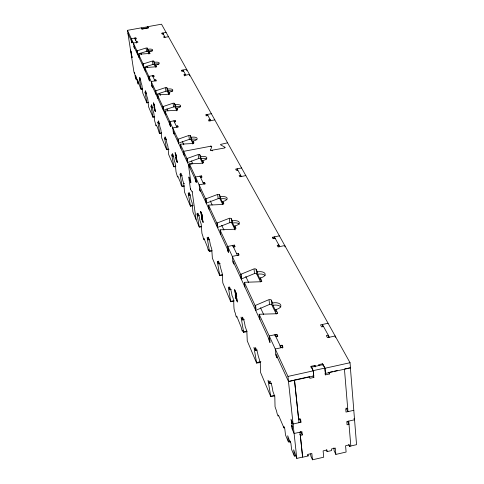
<?xml version="1.0" encoding="UTF-8"?>
<svg xmlns="http://www.w3.org/2000/svg" width="484" height="484" viewBox="0 0 484 484"><rect width="100%" height="100%" fill="white"/><g stroke="black" fill="none" stroke-linecap="round" stroke-linejoin="round"><path stroke-width="0.73" d="M191.464 160.966L192.729 163.659L188.391 164.512L190.865 182.184C191.041 185.923 188.657 173.901 188.839 177.646L190.303 188.094C190.055 190.254 192.62 190.75 192.366 192.91L196.074 219.488M227.571 142.816L220.71 144.389A1.452 0.593 -7.3 0 0 220.752 144.922L224.854 147.166L224.903 147.705A1.458 0.593 -7.3 0 1 224.195 148.074L211.078 150.391A1.464 0.599 -7.5 0 1 210.601 149.937L211.774 146.664L211.03 146.168L183.575 151.353L184.144 155.31M224.903 147.705L224.981 147.281M156.084 66.592L156.205 66.502A1.198 0.411 -8.3 0 0 156.296 66.248L155.715 65.068A4.271 1.452 -8.3 0 0 158.897 63.815A4.253 1.446 -8.3 0 0 158.141 62.309A4.271 1.452 -8.3 0 0 154.378 62.345L153.803 61.184A1.186 0.399 -8.3 0 0 153.507 61.008L153.325 60.972A1.216 0.411 -8.3 0 0 152.43 61.014L143.373 63.864A1.24 0.417 -8.5 0 1 143.04 63.942L138.539 54.244A1.18 0.393 -8.5 0 1 138.878 54.196L148.769 53.524L148.83 53.948M276.285 314.037L271.839 304.95A1.833 0.968 -6.3 0 0 271.294 304.509L270.992 304.406A1.888 0.998 -6.3 0 0 269.57 304.406L256.169 310.159A1.888 0.998 -6.8 0 1 255.661 310.311L255.074 305.495L244.341 282.36A1.815 0.926 -7.1 0 1 244.862 282.287L260.295 281.767A1.785 0.907 -6.6 0 0 261.427 281.24L261.584 281.059A1.785 0.907 -6.6 0 0 261.638 280.52L260.35 277.913A6.353 3.206 -6.6 0 0 264.808 275.499A6.31 3.188 -6.6 0 0 263.145 272.177A6.34 3.2 -6.6 0 0 257.397 271.905L256.151 269.358A1.754 0.877 -6.7 0 0 255.637 268.959L255.346 268.868A1.803 0.901 -6.7 0 0 253.997 268.88L241.105 274.192A1.821 0.914 -7.2 0 1 240.621 274.331L241.207 278.984A1.815 0.92 -7.2 0 0 241.691 278.844L254.56 273.521A1.797 0.907 -6.7 0 1 255.909 273.508L256.199 273.599A1.748 0.883 -6.7 0 1 256.708 274.004M255.074 305.495A1.888 0.992 -6.8 0 0 255.576 305.344L269.013 299.608A1.894 0.992 -6.3 0 1 270.435 299.608L270.738 299.705A1.839 0.962 -6.3 0 1 271.282 300.147L272.655 302.942L272.934 305.35L276.183 311.974L275.904 309.542L277.314 312.416A1.875 0.998 -6.2 0 1 277.272 313.003L277.108 313.209A1.924 1.028 -6.2 0 1 275.934 313.771L259.575 314.255A1.948 1.041 -6.7 0 0 259.164 314.316L259.757 319.18A1.942 1.047 -6.7 0 1 260.168 319.113M235.121 229.852L231.8 223.057A1.609 0.75 -7.3 0 0 231.346 222.719L231.086 222.646A1.658 0.768 -7.3 0 0 229.846 222.664L217.879 227.329A1.658 0.774 -7.6 0 1 217.431 227.45L216.844 223.076L208.531 205.149A1.597 0.72 -7.8 0 1 208.991 205.089L222.525 204.478A1.615 0.726 -7.4 0 0 223.541 204.054L223.687 203.903A1.573 0.708 -7.4 0 0 223.759 203.48L222.761 201.453A5.566 2.487 -7.4 0 0 227.044 198.01A5.572 2.487 -7.4 0 0 226.185 197.2A5.608 2.505 -7.4 0 0 220.462 196.764L219.482 194.78A1.591 0.708 -7.5 0 0 219.052 194.471L218.804 194.405A1.591 0.708 -7.5 0 0 217.618 194.435L206.063 198.779A1.591 0.708 -7.8 0 1 205.627 198.894L189.407 163.925A1.482 0.623 -8 0 1 189.837 163.87L202.373 163.223A1.458 0.611 -7.8 0 0 203.322 162.842L203.462 162.721A1.458 0.611 -7.8 0 0 203.54 162.352L202.681 160.603L202.953 162.618L200.969 158.564L200.691 156.556L199.85 154.844A1.476 0.611 -7.8 0 0 199.456 154.577M216.844 223.076A1.658 0.768 -7.6 0 0 217.292 222.955L229.283 218.302A1.664 0.768 -7.3 0 1 230.523 218.284L230.789 218.357A1.615 0.744 -7.3 0 1 231.243 218.695L232.302 220.849L232.58 223.039L235.085 228.145L234.8 225.943L235.889 228.152A1.64 0.768 -7.2 0 1 235.823 228.605L235.672 228.769A1.688 0.793 -7.2 0 1 234.619 229.222L220.48 229.809A1.633 0.768 -7.6 0 0 220.117 229.852L220.583 234.286A1.682 0.799 -7.6 0 1 220.946 234.232M222.67 204.393L220.038 199.009A1.591 0.708 -7.5 0 0 219.609 198.694L219.361 198.634A1.591 0.708 -7.5 0 0 218.175 198.658L206.644 203.02A1.591 0.708 -7.8 0 1 206.208 203.135L205.627 198.894M202.554 163.241L200.4 158.837A1.434 0.593 -7.8 0 0 200.013 158.571L199.783 158.516A1.476 0.611 -7.8 0 0 198.682 158.546L187.877 162.424A1.476 0.611 -8.1 0 1 187.477 162.533L186.909 158.528L180.381 144.214A1.404 0.563 -8.2 0 1 180.689 144.178L192.747 143.524A1.404 0.563 -7.9 0 0 193.667 143.161L193.8 143.046A1.404 0.563 -7.9 0 0 193.884 142.707L193.086 141.08A5.009 2.003 -7.9 0 0 196.74 139.459A4.985 1.99 -7.9 0 0 195.705 137.383A5.009 2.003 -7.9 0 0 191.24 137.329L190.46 135.738A1.385 0.551 -8 0 0 190.091 135.49L189.867 135.441A1.428 0.569 -8 0 0 188.814 135.478L178.342 139.126A1.428 0.569 -8.2 0 1 177.955 139.223L164.862 110.999A1.373 0.514 -8.3 0 1 165.153 110.957L176.503 110.279A1.313 0.496 -8.1 0 0 177.374 109.959L177.501 109.856A1.313 0.496 -8.1 0 0 177.586 109.553L176.884 108.132A4.665 1.742 -8.1 0 0 179.994 105.058A4.701 1.754 -8.1 0 0 175.268 104.84L174.585 103.449A1.337 0.496 -8.1 0 0 174.246 103.231L174.04 103.189A1.337 0.496 -8.1 0 0 173.054 103.231L163.193 106.522A1.337 0.496 -8.3 0 1 162.824 106.613L157.415 94.943A1.295 0.472 -8.4 0 1 157.79 94.894L168.656 94.223L168.722 94.676M186.909 158.528A1.476 0.611 -8.1 0 0 187.308 158.425L198.131 154.553A1.476 0.611 -7.8 0 1 199.233 154.523L199.462 154.577M192.868 143.439L190.998 139.616A1.385 0.557 -8 0 0 190.629 139.368L190.412 139.313A1.428 0.569 -8 0 0 189.353 139.35L178.905 143.01A1.422 0.569 -8.2 0 1 178.517 143.107L177.955 139.223M176.914 110.812L175.111 107.121A1.301 0.484 -8.1 0 0 174.778 106.91L174.573 106.867A1.337 0.502 -8.1 0 0 173.587 106.903L163.737 110.201A1.331 0.502 -8.3 0 1 163.374 110.291L162.824 106.613M168.989 94.598L167.428 91.403A1.252 0.454 -8.2 0 0 167.107 91.204L166.907 91.167A1.289 0.466 -8.2 0 0 165.958 91.204L156.405 94.338A1.289 0.466 -8.4 0 1 156.054 94.422L155.515 90.841L144.722 67.585A1.216 0.417 -8.5 0 1 145.079 67.536L155.285 66.865M155.515 90.841A1.289 0.466 -8.4 0 0 155.866 90.756L165.431 87.628A1.289 0.466 -8.2 0 1 166.387 87.592L166.587 87.628A1.258 0.454 -8.2 0 1 166.907 87.828L169.321 94.011L169.061 92.208A4.544 1.64 -8.2 0 0 172.413 90.829A4.513 1.633 -8.2 0 0 171.56 89.129A4.537 1.64 -8.2 0 0 167.549 89.135M155.558 67.137L154.311 64.584A1.216 0.417 -8.3 0 0 154.015 64.408L153.833 64.378A1.216 0.417 -8.3 0 0 152.938 64.42L143.893 67.276A1.24 0.423 -8.5 0 1 143.56 67.355L143.04 63.942M319.216 365.771L318.641 364.652L322.616 363.78L324.945 368.264L325.442 373.424L350.483 367.882L350.041 362.722L161.511 24.2L147.711 26.687L148.376 27.957L143.984 28.393L144.153 28.719L141.945 29.119L141.304 27.836L127.449 30.335L136.948 50.82A1.18 0.387 -8.5 0 0 137.274 50.747L146.083 48.025A1.18 0.387 -8.4 0 1 146.948 47.983L147.13 48.013A1.149 0.375 -8.4 0 1 147.414 48.182L149.459 53.506A4.144 1.373 -8.3 0 0 150.125 53.367M149.084 53.893L147.916 51.498A1.149 0.381 -8.4 0 0 147.626 51.334L147.451 51.298A1.18 0.387 -8.4 0 0 146.585 51.34L137.789 54.069A1.18 0.393 -8.5 0 1 137.468 54.148L136.948 50.82M310.625 453.968L310.843 456.073L312.476 459.8L323.717 457.211L323.112 450.894L326.972 450.005L327.117 451.59L331.588 450.562L331.443 448.983L335.291 448.093L335.866 454.416L346.114 452.05L345.576 445.734L349.418 444.85L349.551 446.436L350.827 446.139L348.74 421.098M289.819 441.596L288.404 441.916L287.708 435.691L290.067 442.418L289.892 440.857L290.908 443.271L291.604 449.533L294.357 456.085L295.797 455.759M294.357 456.085L293.667 449.793L296.801 458.409L302.621 457.071L299.989 432.164M350.803 446L356.551 444.675L350.386 367.707L345.092 368.881M312.476 459.8L311.835 453.484L307.969 454.367L308.133 455.952L302.645 457.217L300.334 435.406L299.802 434.178M300.334 435.406L302.294 434.959L301.956 431.728L294.109 433.495L292.003 428.624L291.652 425.394L292.179 426.604M347.687 408.357L345.733 408.792L346.012 412.065L353.798 410.305M308.955 376.8L294.478 380L298.646 419.416L300.618 418.975L300.963 422.242L293.08 424.02L290.975 419.174L291.852 423.633M329.32 372.293L329.471 373.987L325.49 374.87L324.867 368.076L323.112 364.621L311.484 367.181L313.184 370.653L313.844 377.447L309.851 378.337L309.681 376.637M274.839 395.767C269.86 397.424 268.85 396.154 274.573 395.331M311.158 367.804L311.006 366.334L314.993 365.456L315.556 366.576M313.184 370.653L324.867 368.076M268.844 338.879L269.987 342.587L269.207 335.963L287.968 376.419L313.263 370.841L313.789 376.001L288.549 381.586L275.838 354.04M324.945 368.264L350.041 362.722M270.707 396.19L268.003 380.212L269.636 383.703L271.457 383.298M330.04 372.135L332.913 371.5M334.353 371.18L337.227 370.544M293.824 380.218L288.47 381.404L296.801 458.409M280.248 347.058L280.085 345.624L282.021 345.201L283.025 347.318L275.251 349.006L276.037 355.71L277.005 355.498M260.537 362.304C254.154 364.022 256.236 362.214 260.906 361.748M275.904 336.779L277.816 336.362L276.842 334.317L269.201 335.963L259.164 314.316M323.5 326.494L321.606 326.9L320.511 324.891L328.061 323.258M269.043 340.53L269.993 340.325M256.574 362.691L253.955 347.306L255.443 350.483L257.403 350.059M246.773 331.673C241.752 333.095 243.192 331.455 247.052 331.147M243.585 331.897L241.038 317.062L242.405 319.966L244.293 319.561M234.123 301.078C229.67 302.482 229.428 301.175 234.032 300.655M230.705 301.357L228.267 287.024L229.489 289.716L231.298 289.341M222.289 275.124C218.81 276.267 218.786 274.991 222.253 274.7M227.553 249.393L227.752 250.887L228.587 250.718M236.64 253.725L238.34 253.374L239.102 254.983L232.296 256.387L233.082 262.461L233.832 264.089L233.639 262.57M219.688 275.239L217.316 261.378L218.441 263.865L220.19 263.502M233.082 262.461L233.929 262.28M211.98 250.9L209.53 251.402L207.134 237.644L208.199 239.882L209.324 239.653M233.457 246.991L235.133 246.646L234.389 245.079L227.686 246.459L228.472 252.46L227.752 250.887M272.909 238.709L272.74 237.208L279.383 235.847M209.463 250.996L211.938 250.488M275.245 238.406L273.581 238.745L272.74 237.208M201.659 226.651C198.954 227.637 197.998 226.657 201.38 226.3M199.233 226.736L196.988 213.771L197.956 215.894L199.396 215.604M192.753 205.736L190.466 206.19L188.216 193.237L189.117 195.203L190.508 194.925M190.406 205.809L193.177 205.252M200.551 177.386L202.046 177.09L201.459 175.861L195.488 177.035L196.256 182.516L195.494 179.909M241.57 167.954L235.647 169.122L236.307 170.332L237.795 170.041M190.466 206.19L184.513 192.075L183.769 183.509L184.452 183.376M195.687 181.276L196.431 181.131M184.222 186.207C181.669 187.102 181.494 185.983 184.162 185.838M203.056 182.686L204.569 182.389L205.168 183.648L199.112 184.846L199.886 190.387L200.473 191.664L200.279 190.285M245.83 175.601L239.828 176.787L239.15 175.547L240.645 175.25L240.814 176.63M199.886 190.387L200.636 190.236M175.831 166.484C173.363 167.337 173.193 166.254 175.771 166.121M182.153 186.237L180.018 174.028L180.859 175.867L182.208 175.601M169.013 149.254C166.792 150.082 165.334 149.332 168.48 148.987M173.829 166.502L171.747 154.668L172.528 156.374L173.835 156.12M176.321 126.13L177.682 125.87L178.166 126.887L172.715 127.927L173.453 133.015L174.137 132.882M166.593 149.356L164.566 137.849L165.298 139.446L166.569 139.204M160.761 133.39L159.847 133.566L157.808 122.022L158.498 123.523L159.726 123.287M174.3 121.847L175.65 121.593L175.172 120.595L169.787 121.623L170.525 126.657L169.884 124.4M206.178 115.978L206.015 114.72L211.357 113.698M207.884 115.446L206.547 115.7L206.015 114.72M170.066 125.652L170.737 125.525M209.009 121.181L208.84 119.911L210.189 119.651L210.358 120.921M214.793 119.875L209.384 120.909L208.84 119.911M159.793 133.221L161.626 132.87M154.723 116.85L152.944 117.188L150.954 105.972L151.601 107.369L152.793 107.145M152.883 116.85L154.662 116.511M142.042 89.183C140.366 89.649 141.497 88.554 142.55 88.76M154.529 80.035L155.769 79.806L156.169 80.64L151.208 81.566C152.115 82.722 150.754 87.253 152.932 86.993M147.771 102.711L146.906 102.874L144.982 91.918L145.575 93.261L146.446 93.097M146.852 102.547L148.582 102.227M152.865 76.508L154.093 76.278L153.7 75.456L148.8 76.369L149.508 81.016L148.951 79.031M181.984 71.644L181.784 70.253L186.655 69.351L186.848 70.743M131.466 56.138L133.965 72.176L134.552 73.562L134.389 72.533L134.709 73.29L135.351 77.404L136.216 79.461L137.523 79.219M183.448 70.833L182.226 71.063L181.784 70.253M141.147 89.02L139.313 78.65L139.876 79.92L140.723 79.763M149.126 80.193L149.737 80.078M184.313 75.94L184.12 74.536L185.348 74.306M131.521 41.255L131.69 42.338L132.247 42.235M164.699 36.615L163.574 36.82L163.949 37.51L168.468 36.693M135.03 38.787L136.161 38.581L135.829 37.891L131.333 38.708L132.011 43.028L131.69 42.338M166.085 32.416L161.614 33.227L161.989 33.904L163.108 33.705M211.677 146.404L211.296 146.216A1.464 0.593 -7.6 0 0 210.377 146.168M165.08 37.304L162.733 33.027L162.945 34.467M185.802 75.129L183.006 70.029L183.164 71.19M210.74 120.655L207.346 114.466L207.515 115.724M241.328 176.491L237.13 168.831L237.299 170.199M279.734 246.592L274.404 236.87L274.573 238.37M329.386 337.239L322.398 324.48L322.556 326.137M184.12 74.536L184.567 75.359L189.492 74.445L189.686 75.855M353.949 418.581L354.56 419.785L346.804 421.546L347.076 424.777L349.012 424.335L347.506 421.334M328.588 372.256L329.471 373.987M346.139 408.054L347.96 411.624L344.433 369.026M324.903 373.715L325.49 374.87M311.006 366.334L313.263 370.841M147.977 49.271A4.126 1.361 -8.3 0 1 152.635 49.816A4.126 1.361 -8.3 0 1 149.229 51.824L149.756 52.944A1.162 0.387 -8.4 0 1 149.665 53.18L149.544 53.264A1.162 0.387 -8.4 0 1 148.794 53.512M169.061 92.208L169.715 93.539A1.27 0.466 -8.2 0 1 169.624 93.823L169.497 93.926A1.27 0.466 -8.2 0 1 168.68 94.211M348.649 444.602L349.551 446.436M154.378 62.339L154.632 64.045L155.969 66.786L155.715 65.068M175.268 104.84L175.535 106.686L177.15 109.983L176.884 108.132M191.24 137.329L191.513 139.271L193.358 143.04L193.086 141.08M220.462 196.764L220.74 198.888L223.039 203.582L222.761 201.453M257.397 271.905L257.676 274.234L260.634 280.26L260.35 277.913M312.997 375.705L313.844 377.447M256.708 274.004L260.58 281.924M134.703 38.097L136.76 42.447M152.472 75.685L154.928 80.87M173.829 120.855L176.805 127.147M199.971 176.152L203.655 183.95M237.402 255.334L232.719 245.424L232.846 246.429M281.083 347.736L274.936 334.728L275.063 335.836M135.218 39.174L135.726 40.263M335.866 454.416L334.129 450.719L333.875 447.918M140.796 53.222L141.437 54.577M146.864 66.126L147.505 67.482M159.653 93.321L160.603 95.342M166.938 108.815L167.887 110.836M182.274 141.425L183.859 144.795M210.244 200.908L212.155 204.974M221.72 225.314L223.953 230.057M245.775 276.467L248.655 282.583M260.483 307.739L263.677 314.533M219.996 229.87L240.621 274.331M127.449 30.335L127.951 33.517L131.842 41.951M133.862 46.337L149.332 79.854M151.74 85.087L170.344 125.398M173.272 131.745L196.062 181.143M199.692 189.002L228.279 250.96L228.085 249.46M232.883 260.943L269.794 340.93M173.453 133.015L173.931 134.044L173.744 132.773M276.037 355.71L277.023 357.858L276.83 356.182M326.27 449.739L327.117 451.59M299.342 418.612L300.963 422.242M300.679 431.292L302.294 434.959M307.588 454.712L308.133 455.952M131.321 53.252L131.479 53.621L130.511 49.991L131.454 56.053L132.102 57.608L131.618 55.164M153.972 105.512L153.434 102.777L154.42 105.052L154.765 107.339L154.565 106.885M175.68 155.6L175.087 152.593L176.285 155.346L176.642 157.814L176.4 157.258M201.302 214.714L200.648 211.387L202.112 214.763L202.475 217.425L202.185 216.747M235.26 293.062L234.522 289.311L236.386 293.606L236.755 296.51L236.38 295.645M154.287 107.599L154.087 107.139L154.426 109.414L155.418 111.713L154.88 108.973M176.007 157.851L175.765 157.294L176.122 159.744L177.319 162.521L176.727 159.508M201.634 217.141L201.344 216.469L201.707 219.107L203.171 222.513L202.518 219.179M235.599 295.712L235.224 294.853L235.593 297.733L237.463 302.064L236.718 298.301M141.201 89.34C140.56 89.879 139.192 83.024 137.559 80.041L138.206 84.198L135.574 75.335L136.216 79.461M146.906 102.874L142.798 93.134L141.903 85.226L141.08 82.734A4.053 0.351 79.3 0 0 140.324 78.965M152.944 117.188L148.6 106.885L147.711 98.839L146.846 96.237A4.162 0.375 79.2 0 0 146.065 92.359L145.375 90.738A4.162 0.375 79.2 0 0 145.575 93.261M159.847 133.566C158.806 133.747 158.425 128.036 156.199 124.939C156.09 127.97 155.303 122.016 154.692 121.127L153.852 113.238L152.944 110.515A4.283 0.399 79.2 0 0 151.68 105.028L151.474 104.732A4.283 0.399 79.2 0 0 151.601 107.369M166.653 149.707L161.753 138.079L160.894 129.736L159.932 126.875A4.41 0.423 79.1 0 0 159.103 122.748A4.386 0.417 79.1 0 0 158.322 120.927A4.41 0.423 79.1 0 0 158.498 123.523M173.883 166.859L168.674 154.505L167.839 146.017L166.823 143.004A4.544 0.448 79 0 0 165.97 138.757L165.135 136.821A4.544 0.448 79 0 0 165.298 139.446M182.208 186.606C180.937 185.269 181.627 185.935 180.314 182.111L177.803 176.188L177.543 177.108L176.037 171.965L175.22 163.326L174.149 160.162A4.695 0.478 79 0 0 173.272 155.775A4.659 0.472 79 0 0 172.727 154.057L172.473 153.658A4.695 0.478 79 0 0 172.528 156.374M199.293 227.129L192.928 212.028L192.184 203.08L190.968 199.541A5.015 0.544 78.8 0 0 190.024 194.84L189.014 192.481A5.015 0.544 78.8 0 0 189.117 195.203M209.53 251.402L208.749 249.714L208.725 250.089A3.043 0.351 78.5 0 1 208.398 250.488A3.043 0.351 78.5 0 1 207.594 247.397L204.042 238.552L204.024 238.927A2.989 0.339 78.5 0 1 203.71 239.344A2.989 0.339 78.5 0 1 202.929 236.325L201.931 233.385L201.181 224.001L199.94 220.541A5.197 0.587 78.6 0 0 198.96 215.67L197.877 213.142A5.197 0.587 78.6 0 0 197.956 215.894M219.754 275.656L212.373 258.154L211.726 248.891L210.346 244.904A5.403 0.629 78.5 0 0 209.076 238.957L208.156 237.106A5.403 0.629 78.5 0 0 208.199 239.882M230.771 301.786L222.815 282.922L222.235 273.514L220.438 267.307A5.614 0.678 78.3 0 0 219.694 264.016L218.429 261.07A5.614 0.678 78.3 0 0 218.447 263.865M243.652 332.339L242.659 330.167L242.605 330.524A3.442 0.442 77.9 0 1 242.127 330.717A3.442 0.442 77.9 0 1 241.177 327.124L236.724 316.088L236.676 316.445A3.37 0.423 78 0 1 236.228 316.681A3.37 0.423 78 0 1 235.303 313.178C232.514 307.655 235.254 300.951 231.981 295.555A5.85 0.732 78.1 0 0 230.88 290.085L229.513 286.909A5.85 0.732 78.1 0 0 229.489 289.716M256.641 363.151L247.257 340.887L246.84 331.195L245.128 326.331A6.123 0.799 77.9 0 0 243.67 319.573L242.484 317.147A6.123 0.799 77.9 0 0 242.405 319.966M270.78 396.668L260.561 372.444L260.253 362.625L258.063 355.232A6.407 0.865 77.7 0 0 257.192 351.438L255.576 347.669A6.407 0.865 77.7 0 0 255.443 350.483M288.404 441.916L285.506 435.007L284.804 428.812L283.824 426.477L283.993 428.025L278.463 415.103L278.373 415.429A3.89 0.538 77.2 0 1 277.719 415.351A3.89 0.538 77.2 0 1 276.594 411.2L275.051 406.802L274.809 396.535L272.861 391.254A6.734 0.938 77.4 0 0 272.25 387.678C272.135 386.196 269.219 376.455 269.636 383.703M140.324 78.965L139.9 77.591A4.053 0.351 79.3 0 0 139.876 79.92M192.106 191.616L192.184 191.924M190.557 189.377L190.351 188.409M138.539 54.244L139.053 57.59M135.829 37.891L136.034 39.192M136.633 43.052L136.428 41.745L137.565 41.539L137.898 42.241L133.354 43.064L134.358 48.14L134.189 47.045M137.274 50.747L137.662 53.24M130.982 51.086L131.926 57.16M127.945 33.511L130.523 50.076M183.769 183.509L182.589 179.927A4.852 0.514 78.9 0 0 181.675 175.383L181.101 173.568A4.852 0.514 78.9 0 0 180.859 175.867M145.339 69.254L145.472 70.113M144.722 67.585L145.248 71.015M143.373 63.864L143.766 66.423M139.011 55.037L139.138 55.872M152.133 85.934L152.315 87.108M146.144 48.442L146.585 51.34M155.769 79.806L155.981 81.209M157.923 95.796L158.062 96.697M152.49 61.444L152.938 64.42M157.415 94.943L157.959 98.555M153.7 75.456L153.912 76.853M155.866 90.756L156.272 93.442M149.211 51.836L149.459 53.506M147.414 48.182L147.85 51.08M154.227 104.598L155.219 111.247M153.634 103.231L154.626 109.868M165.595 113.268L165.8 114.66M164.862 110.999L165.413 114.708M163.193 106.522L163.604 109.281M156.356 66.677L156.423 67.107M153.803 61.184L154.251 64.16M165.498 88.076L165.958 91.204M173.121 103.691L173.587 106.903M175.172 120.595L175.353 121.853M166.907 87.828L167.361 90.962M176.503 110.279L176.569 110.745M174.585 103.449L175.045 106.662M177.682 125.87L177.864 127.141M180.278 144.232L180.841 148.146A1.446 0.587 -8.2 0 1 181.252 148.092M178.342 139.126L178.765 142.042M176.043 154.795L177.077 161.965M175.329 153.144L176.357 160.295M189.407 163.925L189.982 167.96M187.308 158.425L187.738 161.426M190.46 135.738L190.932 139.132M188.881 135.962L189.353 139.35M192.747 143.524L192.813 144.014M208.531 205.149L209.112 209.421M204.569 182.389L204.853 184.464M206.063 198.779L206.499 201.961M199.85 154.844L200.328 158.341M201.459 175.861L201.653 177.229M198.204 155.055L198.682 158.546M201.822 214.085L202.881 221.829M200.939 212.059L201.997 219.784M217.292 222.955L217.733 226.234M219.482 194.78L219.972 198.482M212.343 150.397L212.409 150.893M217.691 194.961L218.175 198.658M231.243 218.695L231.727 222.513M234.389 245.079L234.637 247.009M229.356 218.853L229.846 222.664M244.341 282.36L244.934 287.054M241.105 274.192L241.546 277.683M238.34 253.374L238.582 255.322M234.619 229.222L234.692 229.773M236.011 292.741L237.081 301.193M234.891 290.164L235.962 298.598M255.576 305.344L256.024 308.955M254.07 269.461L254.56 273.521M256.151 269.358L256.641 273.424M261.705 281.107L261.777 281.7M271.282 300.147L271.772 304.351M269.08 300.207L269.57 304.406M277.386 313.027L277.453 313.632M276.842 334.317L277.084 336.447M287.968 376.419L288.549 381.586M282.021 345.201L282.347 348.075M279.08 246.967L278.869 245.019L277.187 245.364L278.046 246.943L284.786 245.551L284.925 246.852M291.495 420.378L292.53 429.834M294.496 380.073L298.991 422.683M314.993 365.456L315.138 366.926M322.616 363.78L322.761 365.245M328.454 337.318L328.249 335.164L326.331 335.581L327.462 337.657L335.152 335.987L335.279 337.421M191.513 139.271A5.009 2.009 -7.9 0 1 196.934 139.773M175.535 106.686A4.701 1.761 -8.1 0 1 177.803 106.474L178.505 106.498A4.701 1.761 -8.1 0 1 180.211 106.879M167.809 90.925A4.544 1.646 -8.2 0 1 170.005 90.72L170.683 90.744A4.519 1.64 -8.2 0 1 172.667 91.282M156.084 66.586A1.198 0.411 -8.3 0 1 155.316 66.852M154.632 64.045A4.277 1.458 -8.3 0 1 158.855 64.16M148.201 50.929A4.144 1.373 -8.3 0 1 150.203 50.735L150.814 50.747A4.144 1.373 -8.3 0 1 152.285 51.02M211.078 150.391A1.47 0.599 -7.5 0 1 210.601 149.937M272.71 302.954A6.619 3.503 -6.2 0 1 280.708 304.884A6.619 3.503 -6.2 0 1 275.928 309.524M272.934 305.35A6.661 3.539 -6.2 0 1 276.17 305.101L277.199 305.21A6.661 3.539 -6.2 0 1 280.823 307.019M257.676 274.234A6.346 3.213 -6.6 0 1 265.135 275.705M232.338 220.861A5.808 2.704 -7.2 0 1 239.217 222.253A5.808 2.704 -7.2 0 1 234.825 225.925M232.58 223.039A5.838 2.723 -7.2 0 1 239.362 224.225M220.74 198.888A5.602 2.511 -7.4 0 1 223.457 198.652L224.31 198.712A5.602 2.511 -7.4 0 1 226.875 199.602M200.727 156.568A5.173 2.148 -7.8 0 1 206.753 157.59A5.173 2.148 -7.8 0 1 202.705 160.585M200.969 158.558A5.203 2.166 -7.8 0 1 203.486 158.335L204.272 158.383A5.203 2.166 -7.8 0 1 206.62 159.127M147.723 26.777L141.316 27.927L141.818 28.973L148.243 27.818L147.723 26.777"/></g></svg>
